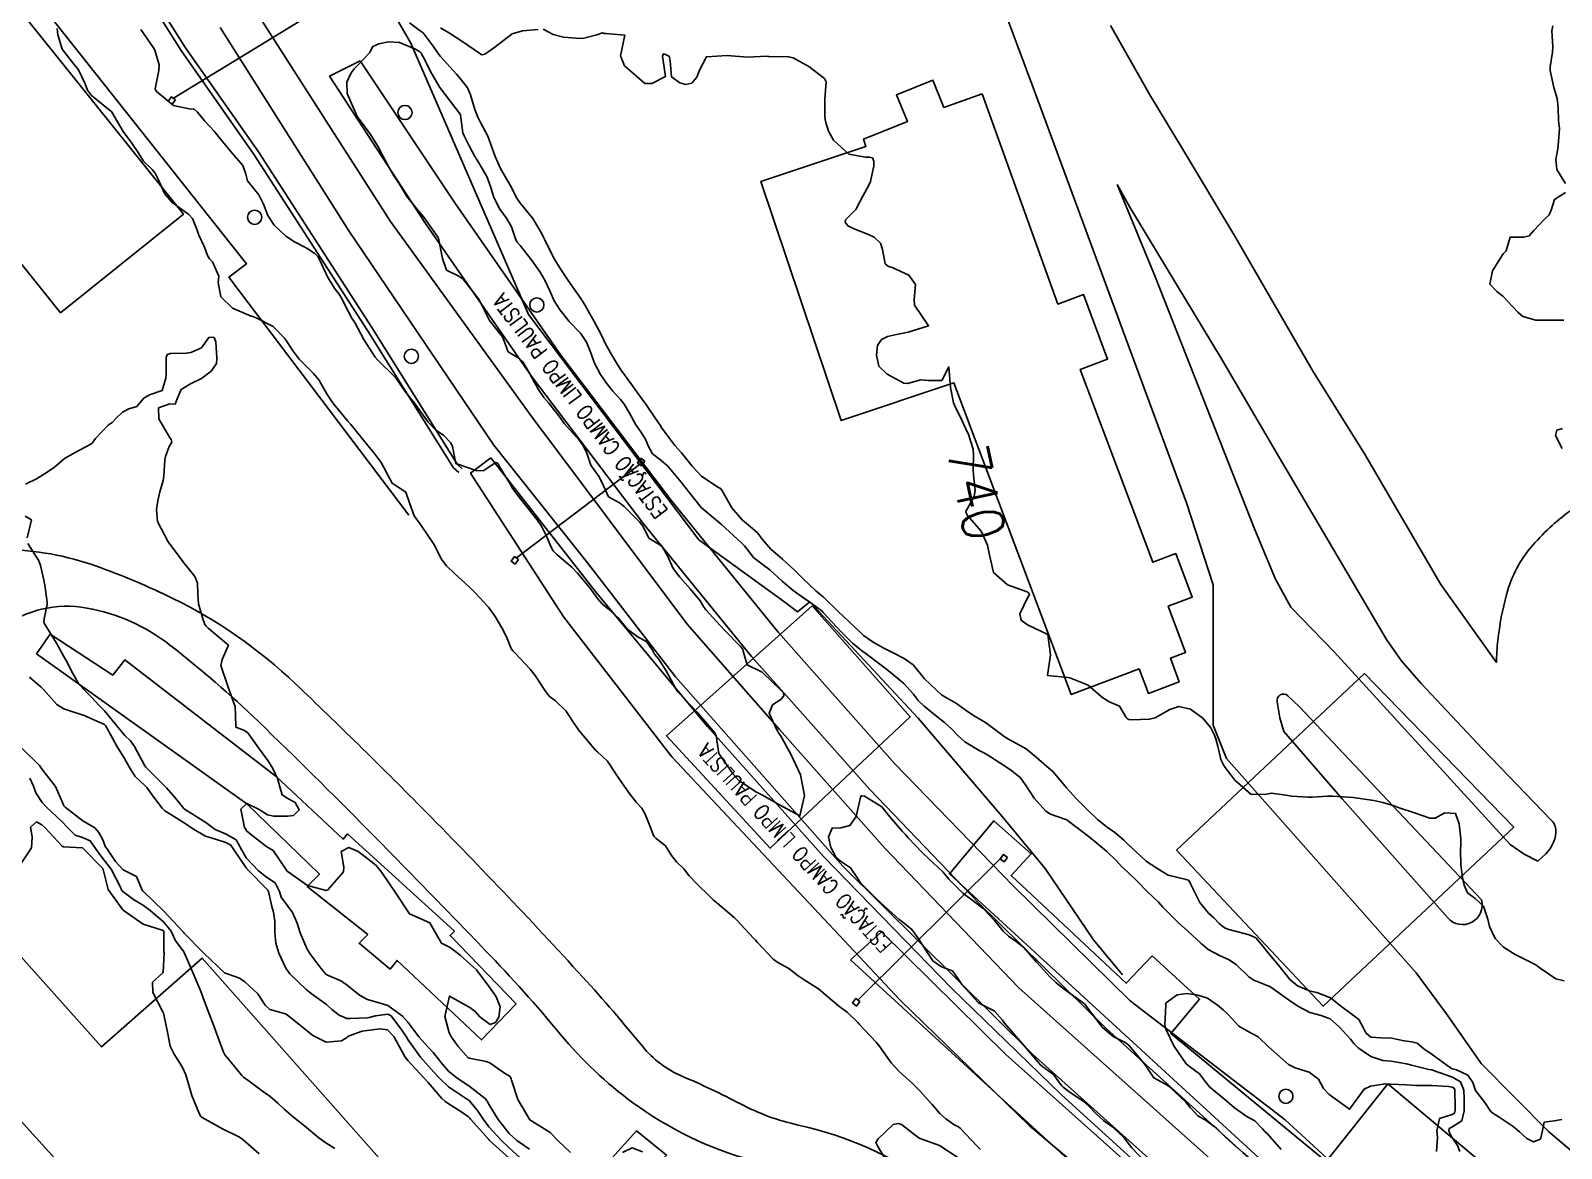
# Model space of a CAD drawing. Header units: metres. Extents: x 307586 to 320046, y 7427249 to 7434250.
# Drawn here: x 317045 to 317194.5, y 7432292.5 to 7432401.6 of the extents above; entities that cross this region are included whole.
import ezdxf
from ezdxf.enums import TextEntityAlignment as Align

# ---------------------------------------------------------------- set-up
doc = ezdxf.new("R2010")
doc.units = ezdxf.units.M
doc.header["$MEASUREMENT"] = 0
doc.linetypes.add('CONTINUO', pattern=[0])
for name, color, linetype in [('Canaleta de Drenagem', 151, 'Continuous'), ('Cotas', 45, 'Continuous'), ('Curvas de Nivel 1m', 11, 'Continuous'), ('Curvas de Nivel 5m', 15, 'Continuous'), ('Divisa', 42, 'FENCELINE2'), ('Edificações', 30, 'Continuous'), ('Estações', 252, 'Continuous'), ('Linha Férrea', 20, 'Continuous'), ('PLATAFORMA', 45, 'Continuous'), ('Portico', 45, 'Continuous'), ('Postes', 20, 'Continuous'), ('TEXTO', 45, 'Continuous'), ('Vias Primárias', 230, 'Continuous'), ('Vias Secundárias', 230, 'Continuous')]:
    doc.layers.add(name, color=color, linetype=linetype)
doc.styles.add('ROMANS', font='romans', dxfattribs={"height": 0.2})
doc.styles.add('Style-STANDARD', font='STANDARD.shx')
doc.linetypes.add('FENCELINE2', pattern='A,0.25,-0.1,[132,ltypeshp.shx,S=0.1,R=0,X=-0.1,Y=0],-0.1,1', length=1.45)

msp = doc.modelspace()

# ---------------------------------------------------------------- linework, layer by layer
at = {"layer": 'Canaleta de Drenagem'}
for points in [[(316888.11, 7432686.93), (316911.18, 7432648.38), (316924.7, 7432626.61), (316941.11, 7432598.73), (316951.95, 7432581.45), (316975.28, 7432542.12), (317002.13, 7432496.76), (317008.12, 7432486.98), (317023.44, 7432461.34), (317035.23, 7432441.42), (317043.02, 7432427.47), (317052.83, 7432410.56), (317059.69, 7432399.68), (317066.81, 7432389.52), (317077.88, 7432372.37), (317086.26, 7432358.96), (317086.78, 7432358.49)], [(316888.54, 7432687.19), (316911.6, 7432648.64), (316925.13, 7432626.87), (316941.54, 7432598.99), (316952.38, 7432581.71), (316975.71, 7432542.37), (317002.55, 7432497.01), (317008.54, 7432487.24), (317023.87, 7432461.59), (317035.66, 7432441.66), (317043.45, 7432427.72), (317053.25, 7432410.81), (317060.11, 7432399.96), (317067.23, 7432389.8), (317078.3, 7432372.64), (317086.65, 7432359.28), (317087.12, 7432358.86)]]:
    msp.add_lwpolyline(points, dxfattribs=at)
at = {"layer": 'Curvas de Nivel 1m', "flags": 128}
for points, elevation in [([(317081.99, 7432402.4), (317083.02, 7432401.63), (317083.3, 7432401.42), (317084.29, 7432400.11), (317084.78, 7432399.4), (317084.98, 7432399.14), (317086.56, 7432397.38), (317086.96, 7432396.94), (317087.63, 7432396.05), (317087.92, 7432395.37), (317088.35, 7432393.92), (317088.58, 7432393.36), (317088.67, 7432393.11), (317088.91, 7432392.66), (317089.62, 7432391.34), (317090.05, 7432390.17), (317090.34, 7432389.34), (317090.86, 7432388.18), (317091.35, 7432387.32), (317091.89, 7432386.37), (317092.43, 7432385.31), (317092.81, 7432384.77), (317094.02, 7432383.29), (317094.78, 7432382.03), (317095.03, 7432381.53), (317095.15, 7432381.27), (317095.69, 7432380.19), (317096.16, 7432379.26), (317096.74, 7432378.3), (317097.48, 7432377.24), (317098.71, 7432375.48), (317098.87, 7432375.23), (317099.12, 7432374.8), (317100.02, 7432373.22), (317100.66, 7432372.02), (317100.92, 7432371.47), (317101.05, 7432371.2), (317101.62, 7432370.17), (317102.19, 7432369.19), (317102.62, 7432368.53), (317103.6, 7432367.17), (317104.59, 7432365.77), (317104.85, 7432365.42), (317105.04, 7432365.15), (317106.14, 7432363.56), (317106.46, 7432363.13), (317106.49, 7432363.07), (317106.55, 7432362.91), (317107.9, 7432361.12), (317108.53, 7432360.4), (317109.59, 7432359.1), (317110.5, 7432358.14), (317112.1, 7432357.07), (317112.34, 7432356.92), (317112.48, 7432356.77), (317113.46, 7432355.05), (317114.45, 7432353.86), (317115.48, 7432353.02), (317115.99, 7432352.58), (317116.42, 7432351.99), (317117.27, 7432351), (317118.4, 7432350.03), (317119.55, 7432348.98), (317120.38, 7432348.15), (317121.64, 7432346.95), (317122.04, 7432346.63), (317122.36, 7432346.37), (317123.85, 7432344.92), (317124.34, 7432344.45), (317125.97, 7432342.9), (317126.15, 7432342.73), (317126.31, 7432342.59), (317127.25, 7432341.94), (317128.3, 7432341.35), (317129.27, 7432340.86), (317130.29, 7432340.35), (317131.17, 7432339.72), (317131.86, 7432338.83), (317132.27, 7432338.34), (317133.92, 7432336.8), (317134.24, 7432336.59), (317135.39, 7432335.94), (317136.23, 7432335.31), (317137.04, 7432334.76), (317138.22, 7432334.07), (317140.03, 7432332.73), (317140.2, 7432332.61), (317140.47, 7432332.45), (317142.19, 7432331.52), (317143.16, 7432330.69), (317144.16, 7432329.81), (317144.78, 7432329.29), (317145.36, 7432328.66), (317146.14, 7432327.71), (317147.12, 7432326.64), (317148.11, 7432325.62), (317149.16, 7432324.62), (317150.1, 7432323.88), (317150.84, 7432323.34), (317151.72, 7432322.59), (317152.08, 7432322.25), (317153.91, 7432320.56), (317154.05, 7432320.45), (317155.2, 7432319.7), (317156.04, 7432319.18), (317157.8, 7432318.75), (317158.03, 7432318.68), (317158.17, 7432318.51), (317158.26, 7432318.27), (317159.15, 7432316.5), (317159.99, 7432315.48), (317160.5, 7432315), (317161.03, 7432314.47), (317161.56, 7432314.05), (317161.98, 7432313.89), (317162.74, 7432313.69), (317163.97, 7432313.34), (317164.6, 7432313.06), (317165.16, 7432312.42), (317165.95, 7432311.42), (317166.82, 7432310.4), (317167.92, 7432309), (317168.67, 7432308.38), (317169.91, 7432307.87), (317170.56, 7432307.71), (317171.9, 7432307.2), (317173.02, 7432306.33), (317173.88, 7432305.66), (317174.66, 7432305.09), (317175.08, 7432304.3), (317175.35, 7432303.79), (317175.85, 7432303.37), (317176.83, 7432303.3), (317177.85, 7432303.28), (317179.11, 7432303), (317179.85, 7432302.9), (317180.38, 7432302.77), (317181.02, 7432302.23), (317181.83, 7432301.66), (317183.63, 7432300.38), (317183.81, 7432300.26), (317184.2, 7432300.19), (317185.3, 7432299.67), (317185.8, 7432298.95), (317186.05, 7432298.17), (317186.96, 7432296.98), (317187.53, 7432296.15), (317187.77, 7432295.94), (317188.28, 7432295.63), (317189.75, 7432294.64), (317190.36, 7432294.12), (317191.09, 7432293.46), (317191.73, 7432293.15), (317192.41, 7432293.42), (317192.57, 7432294.09), (317192.77, 7432295.07), (317193.76, 7432295.21), (317194.49, 7432295.34)], 741), ([(317047.58, 7432401.85), (317047.64, 7432401.22), (317048.07, 7432399.84), (317048.97, 7432398.65), (317049.66, 7432397.82), (317050.32, 7432396.45), (317050.55, 7432395.81), (317050.94, 7432395.31), (317052.81, 7432393.78), (317052.87, 7432393.74), (317052.91, 7432393.68), (317054.03, 7432391.77), (317054.88, 7432390.66), (317055.49, 7432389.75), (317056, 7432388.89), (317056.85, 7432388.07), (317057.13, 7432387.73), (317057.43, 7432387.14), (317058.07, 7432385.72), (317058.81, 7432384.86), (317060.43, 7432383.69), (317060.79, 7432383.29), (317061.24, 7432382.14), (317061.42, 7432381.68), (317061.95, 7432380.48), (317062.26, 7432379.67), (317062.44, 7432379.37), (317062.74, 7432379.05), (317063.37, 7432377.65), (317063.31, 7432377.06), (317063.56, 7432375.65), (317064.69, 7432374.54), (317066.53, 7432373.76), (317066.67, 7432373.72), (317067.02, 7432373.61), (317068.66, 7432372.74), (317069.82, 7432371.58), (317070.63, 7432370.34), (317071.22, 7432369.56), (317071.91, 7432368.85), (317072.61, 7432368.16), (317073.14, 7432367.53), (317073.92, 7432366.19), (317074.32, 7432365.52), (317074.58, 7432365.17), (317075.96, 7432363.5), (317076.24, 7432363.18), (317076.55, 7432362.82), (317077.61, 7432361.48), (317078.52, 7432360.37), (317079.21, 7432359.46), (317080.01, 7432357.93), (317080.3, 7432357.45), (317080.48, 7432357.32), (317081.61, 7432356.57), (317082.01, 7432355.43), (317082.45, 7432354.27), (317083.06, 7432353.41), (317084.41, 7432351.4), (317085.08, 7432350.07), (317085.6, 7432349.38), (317086.38, 7432348.62), (317087.76, 7432347.36), (317088.36, 7432346.79), (317089.68, 7432345.34), (317090.33, 7432344.42), (317090.99, 7432343.32), (317091.45, 7432342.46), (317091.91, 7432341.31), (317092.06, 7432341.07), (317092.29, 7432340.85), (317093.77, 7432339.29), (317094.26, 7432338.68), (317095.17, 7432337.27), (317095.63, 7432336.65), (317096.23, 7432336.2), (317097.24, 7432335.24), (317098.2, 7432333.79), (317098.59, 7432333.23), (317100.17, 7432331.36), (317100.25, 7432331.28), (317100.33, 7432331.21), (317101.3, 7432330.32), (317102.06, 7432329.18), (317102.15, 7432329.02), (317103.42, 7432327.17), (317104.11, 7432326.32), (317104.67, 7432325.71), (317105, 7432325.15), (317105.56, 7432323.66), (317105.76, 7432323.13), (317105.88, 7432322.94), (317106.07, 7432322.77), (317106.97, 7432322.03), (317107.57, 7432321.11), (317108.05, 7432320.49), (317108.75, 7432319.81), (317109.3, 7432319.1), (317110.02, 7432318.33), (317111.32, 7432317.07), (317111.67, 7432316.73), (317112, 7432316.47), (317113.67, 7432315.04), (317113.98, 7432314.74), (317115.57, 7432313.02), (317115.75, 7432312.82), (317115.95, 7432312.61), (317117.49, 7432310.99), (317117.93, 7432310.66), (317119.01, 7432310.06), (317119.92, 7432309.36), (317120.5, 7432308.95), (317121.9, 7432308.08), (317123.26, 7432306.93), (317123.88, 7432306.43), (317124.75, 7432305.78), (317125.66, 7432304.89), (317125.75, 7432304.78), (317125.86, 7432304.67), (317127.56, 7432302.87), (317127.84, 7432302.52), (317129.02, 7432300.85), (317129.39, 7432300.43), (317129.8, 7432300.02), (317131.1, 7432298.83), (317131.78, 7432298.17), (317132.97, 7432296.81), (317133.75, 7432295.9), (317134.34, 7432295.38), (317135.22, 7432294.78), (317135.57, 7432294.6), (317135.74, 7432294.48), (317137.38, 7432292.75), (317137.72, 7432292.41)], 743), ([(317055.73, 7432401.75), (317056.99, 7432399.95), (317057.1, 7432399.74), (317057.52, 7432398.28), (317057.49, 7432397.73), (317057.15, 7432395.94), (317057.24, 7432395.73), (317058.92, 7432394.32), (317060.63, 7432393.98), (317060.92, 7432394.01), (317061.28, 7432393.68), (317062.01, 7432392.78), (317062.89, 7432391.81), (317063.02, 7432391.66), (317063.68, 7432390.85), (317064.68, 7432389.64), (317064.86, 7432389.45), (317065.71, 7432388.48), (317065.99, 7432387.62), (317066.17, 7432386.96), (317066.83, 7432386.12), (317067.26, 7432385.61), (317067.72, 7432384.69), (317068.16, 7432383.6), (317068.78, 7432382.63), (317069.9, 7432381.58), (317070.76, 7432381.03), (317071.89, 7432380.42), (317072.75, 7432379.87), (317073.06, 7432379.54), (317073.39, 7432378.88), (317074.02, 7432377.53), (317074.71, 7432376.39), (317075.11, 7432375.92), (317075.35, 7432375.51), (317076.02, 7432374.17), (317076.38, 7432373.49), (317076.51, 7432373.33), (317076.67, 7432373.08), (317077.51, 7432371.48), (317078.63, 7432369.77), (317078.88, 7432369.47), (317080.61, 7432367.76), (317080.75, 7432367.59), (317080.84, 7432367.45), (317081.55, 7432366.4), (317082.34, 7432365.42), (317082.58, 7432365.12), (317083.79, 7432363.41), (317084.55, 7432362.62), (317085.3, 7432362.15), (317086.03, 7432361.38), (317086.17, 7432361.02), (317086.51, 7432359.37), (317088.5, 7432358.68), (317089.18, 7432358.67), (317090.22, 7432359.33), (317090.38, 7432359.47), (317090.51, 7432359.44), (317090.58, 7432359.39), (317090.62, 7432359.33), (317090.8, 7432359.03), (317091.84, 7432357.31), (317092.08, 7432356.91), (317092.47, 7432356.38), (317093.3, 7432355.29), (317094.44, 7432353.88), (317094.88, 7432353.27), (317095.38, 7432352.22), (317095.79, 7432351.26), (317096.01, 7432350.86), (317096.41, 7432350.46), (317097.82, 7432349.24), (317098.38, 7432348.68), (317099.6, 7432347.22), (317100.35, 7432346.18), (317100.8, 7432345.66), (317101.39, 7432345.19), (317102.33, 7432344.33), (317103.29, 7432343.17), (317104.31, 7432342.42), (317105.13, 7432341.98), (317105.72, 7432341.14), (317105.91, 7432340.76), (317106.28, 7432340.29), (317107.05, 7432339.12), (317107.98, 7432337.38), (317108.15, 7432337.11), (317108.24, 7432337), (317110.06, 7432335.09), (317110.22, 7432334.91), (317111.78, 7432333.07), (317111.92, 7432332.79), (317112.17, 7432331.06), (317113.57, 7432329.05), (317114.14, 7432328.42), (317115.85, 7432327.3), (317116.12, 7432327.14), (317116.37, 7432327.01), (317118.11, 7432326.06), (317120.1, 7432324.97), (317120.54, 7432326.96), (317120.15, 7432328.97), (317119.21, 7432330.98), (317118.19, 7432332.81), (317118.08, 7432332.99), (317117.83, 7432333.36), (317117.1, 7432335), (317117.42, 7432335.81), (317118.24, 7432336.33), (317118.53, 7432336.69), (317118.49, 7432336.99), (317118.25, 7432337.24), (317116.4, 7432339.01), (317116.27, 7432339.08), (317114.96, 7432339.71), (317114.57, 7432341.04), (317114.52, 7432341.26), (317114.3, 7432341.5), (317112.77, 7432343.06), (317112.32, 7432343.54), (317110.9, 7432345.08), (317110.68, 7432345.42), (317110.35, 7432345.97), (317109.43, 7432347.1), (317108.38, 7432348.26), (317107.73, 7432349.12), (317107.16, 7432350.37), (317106.72, 7432351.13), (317106.42, 7432351.42), (317105.35, 7432352.07), (317104.84, 7432353.15), (317104.44, 7432353.67), (317102.93, 7432355.18), (317102.47, 7432355.53), (317101.41, 7432356.13), (317100.93, 7432357.2), (317100.5, 7432358.08), (317099.68, 7432359.22), (317099.26, 7432360.49), (317098.88, 7432361.23), (317098.54, 7432361.64), (317097.12, 7432363.24), (317096.56, 7432364.04), (317095.59, 7432365.26), (317095.11, 7432365.8), (317094.6, 7432366.53), (317094.17, 7432367.28), (317093.71, 7432368.2), (317093.03, 7432369.3), (317092.64, 7432369.64), (317091.6, 7432370.27), (317091.21, 7432371.32), (317091.06, 7432371.73), (317090.66, 7432372.22), (317089.78, 7432373.34), (317088.89, 7432375.16), (317088.79, 7432375.35), (317088.7, 7432375.46), (317087.21, 7432377.37), (317086.73, 7432377.7), (317085.6, 7432378.25), (317085.19, 7432379.39), (317084.8, 7432381.37), (317084.79, 7432381.4), (317084.77, 7432381.44), (317083.37, 7432383.41), (317082.8, 7432384.1), (317081.71, 7432385.44), (317081.38, 7432386), (317080.84, 7432386.9), (317080.45, 7432387.45), (317079.94, 7432388.37), (317079.35, 7432389.47), (317078.88, 7432390.36), (317078.18, 7432391.48), (317077.64, 7432392.22), (317076.91, 7432393.23), (317076.79, 7432393.38), (317076.76, 7432393.5), (317076.65, 7432393.77), (317075.88, 7432395.51), (317075.87, 7432396.6), (317076.27, 7432397.51), (317076.57, 7432397.9), (317076.97, 7432398.28), (317078.06, 7432399.48), (317078.39, 7432400.09), (317079, 7432400.36), (317079.92, 7432400.54), (317081, 7432400.48), (317082.58, 7432399.83), (317082.99, 7432399.58), (317083.12, 7432399.42), (317083.3, 7432399.09), (317084.15, 7432397.41), (317084.95, 7432396.09), (317085.45, 7432395.39), (317086.91, 7432393.48), (317086.95, 7432393.38), (317087.19, 7432391.67), (317087.3, 7432391.37), (317087.84, 7432390.33), (317088.36, 7432389.36), (317088.86, 7432388.58), (317089.56, 7432387.34), (317089.94, 7432386.23), (317090.21, 7432385.34), (317090.81, 7432384.21), (317091.45, 7432383.32), (317091.95, 7432382.48), (317092.34, 7432381.31), (317092.47, 7432381.01), (317092.77, 7432380.66), (317093.86, 7432379.29), (317094.73, 7432378.05), (317095.2, 7432377.27), (317095.67, 7432376.22), (317096.11, 7432375.26), (317096.69, 7432374.33), (317097.58, 7432373.24), (317098.66, 7432372.09), (317099.27, 7432371.22), (317099.68, 7432370.18), (317100, 7432369.22), (317100.62, 7432368.05), (317101.2, 7432367.2), (317101.84, 7432366.44), (317102.59, 7432365.63), (317102.93, 7432365.18), (317103.45, 7432364.29), (317104.09, 7432363.16), (317104.55, 7432362.46), (317105.06, 7432361.67), (317105.26, 7432361.15), (317105.71, 7432360.32), (317106.52, 7432359.69), (317107.19, 7432359.12), (317108.49, 7432357.56), (317108.86, 7432357.11), (317110.46, 7432355.09), (317112.44, 7432353.41), (317112.82, 7432353.06), (317114.42, 7432351.58), (317114.7, 7432351.32), (317114.9, 7432351.03), (317115.57, 7432350.19), (317116.4, 7432349.55), (317117.15, 7432349), (317118.38, 7432347.9), (317119.44, 7432346.98), (317120.36, 7432346.32), (317121.16, 7432345.76), (317122.26, 7432344.94), (317122.34, 7432344.87), (317124.15, 7432342.92), (317124.31, 7432342.74), (317125.22, 7432341.83), (317126.29, 7432341), (317126.44, 7432340.89), (317128.28, 7432339.48), (317129.09, 7432338.86), (317130.26, 7432337.89), (317131.2, 7432336.84), (317131.64, 7432336.23), (317132.23, 7432335.67), (317133.32, 7432334.81), (317134.22, 7432334.07), (317134.89, 7432333.47), (317135.54, 7432332.78), (317136.19, 7432332.19), (317137.59, 7432331.35), (317138.18, 7432331.05), (317138.72, 7432330.74), (317140.16, 7432329.79), (317140.79, 7432329.36), (317141.6, 7432328.71), (317142.14, 7432328), (317142.97, 7432326.69), (317144.11, 7432325.44), (317144.58, 7432325.14), (317145.98, 7432324.65), (317146.07, 7432324.62), (317146.1, 7432324.61), (317146.21, 7432324.54), (317148.09, 7432323.11), (317148.71, 7432322.62), (317150.07, 7432321.5), (317150.98, 7432320.6), (317151.5, 7432320.04), (317152.04, 7432319.53), (317153.05, 7432318.57), (317154.02, 7432317.6), (317155.1, 7432316.54), (317155.53, 7432316.07), (317155.99, 7432315.59), (317157.08, 7432314.52), (317157.97, 7432313.7), (317159.28, 7432312.5), (317159.95, 7432311.92), (317161.13, 7432311.29), (317161.94, 7432310.95), (317162.68, 7432310.45), (317163.92, 7432309.27), (317164.41, 7432308.93), (317165.72, 7432308.41), (317165.91, 7432308.34), (317166.09, 7432308.23), (317167.89, 7432306.94), (317168.71, 7432306.38), (317169.88, 7432305.77), (317171, 7432305.48), (317171.87, 7432305.14), (317172.8, 7432304.33), (317173.85, 7432303.17), (317174.23, 7432302.7), (317174.61, 7432302.31), (317175.83, 7432301.48), (317177.01, 7432301.1), (317177.82, 7432301.02), (317179.33, 7432300.75), (317179.82, 7432300.62), (317181.51, 7432300.22), (317181.77, 7432300.18), (317181.81, 7432300.17), (317181.88, 7432300.15), (317183.81, 7432299.45), (317184.61, 7432299), (317184.92, 7432298.18), (317184.95, 7432297.35), (317184.97, 7432296.18), (317184.73, 7432295.21), (317183.75, 7432294.57), (317183.5, 7432294.45), (317183.47, 7432294.2), (317183.74, 7432293.61), (317184.32, 7432292.78), (317184.53, 7432292.19)], 742), ([(317193.62, 7432402.09), (317193.52, 7432401.61), (317193.61, 7432400.09), (317193.57, 7432399.53), (317193.35, 7432398.1), (317193.34, 7432397.74), (317193.71, 7432396.09), (317194.04, 7432395.01), (317194.13, 7432394.09), (317194.17, 7432392.85), (317194.25, 7432392.09), (317194.18, 7432390.81), (317194.09, 7432390.09), (317193.91, 7432389.06), (317194, 7432388.09), (317194.86, 7432386.72)], 739), ([(317194.85, 7432385.83), (317193.77, 7432385.16), (317193.44, 7432384.09), (317193.25, 7432383.66), (317192.81, 7432383.22), (317191.77, 7432382.12), (317191.31, 7432381.61), (317190.79, 7432381.47), (317189.46, 7432381.48), (317189.06, 7432380.15), (317188.92, 7432380), (317188.77, 7432379.85), (317187.71, 7432378.17), (317187.46, 7432376.89), (317188.14, 7432376.16), (317188.73, 7432375.72), (317190.2, 7432374.14), (317190.7, 7432373.72), (317191.97, 7432373.38), (317192.7, 7432373.37), (317193.42, 7432373.37), (317194.7, 7432373.38)], 739), ([(317044.48, 7432357.34), (317045.55, 7432357.86), (317046.49, 7432358.45), (317047.33, 7432359), (317048.27, 7432359.83), (317048.39, 7432359.94), (317048.51, 7432360), (317049.69, 7432360.64), (317050.52, 7432361.08), (317050.98, 7432361.35), (317051.33, 7432361.8), (317052.55, 7432363.1), (317052.94, 7432363.38), (317053.31, 7432363.77), (317053.94, 7432364.39), (317054.57, 7432364.7), (317055.37, 7432364.95), (317056.04, 7432365.74), (317056.59, 7432366.08), (317057.82, 7432366.49), (317058.2, 7432367.71), (317058.21, 7432368.11), (317058.23, 7432369.71), (317058.33, 7432370.01), (317058.63, 7432370.11), (317060.18, 7432370.14), (317060.63, 7432370.22), (317061.66, 7432370.65), (317062.37, 7432371.66), (317062.65, 7432371.7), (317062.9, 7432371.66), (317063.06, 7432371.24), (317063.16, 7432369.65), (317063.12, 7432369.15), (317062.61, 7432368.39), (317061.67, 7432367.67), (317060.6, 7432367.15), (317059.68, 7432366.61), (317059.28, 7432365.7), (317059.1, 7432365.18), (317058.58, 7432365.21), (317057.48, 7432364.81), (317057.5, 7432363.72), (317058.54, 7432361.93), (317058.7, 7432361.71), (317058.76, 7432361.47), (317058.52, 7432361.03), (317058.16, 7432360.06), (317058.1, 7432359.71), (317057.99, 7432358.21), (317057.91, 7432357.72), (317057.6, 7432356.59), (317057.42, 7432355.72), (317057.28, 7432354.89), (317057.38, 7432353.72), (317058.41, 7432351.71), (317059.95, 7432349.69), (317060.38, 7432349.14), (317061.02, 7432348.33), (317061.28, 7432347.68), (317061.3, 7432346.62), (317061.36, 7432345.67), (317061.79, 7432344.2), (317062.01, 7432343.66), (317062.13, 7432343.48), (317062.31, 7432343.28), (317064.29, 7432341.64), (317063.69, 7432340.23), (317063.57, 7432339.65), (317064.24, 7432337.64), (317064.76, 7432336.17), (317064.96, 7432335.63), (317065, 7432334.84), (317065.03, 7432333.63), (317065.87, 7432333.29), (317066.19, 7432333.07), (317067.23, 7432331.6), (317068.15, 7432330.38), (317068.65, 7432329.58), (317069.09, 7432328.62), (317069.37, 7432327.58), (317069.55, 7432327.01), (317070.11, 7432326.68), (317070.83, 7432326.27), (317071.22, 7432325.55), (317070.64, 7432325.01), (317070.09, 7432324.94), (317068.72, 7432324.95), (317068.1, 7432325.06), (317067.29, 7432325.6), (317066.11, 7432326.18), (317065.52, 7432325.62), (317065.87, 7432323.82), (317066.02, 7432323.61), (317066.04, 7432323.58), (317066.07, 7432323.52), (317066.73, 7432322.94), (317068.06, 7432321.94), (317068.28, 7432321.82), (317068.66, 7432321.58), (317070.02, 7432319.56), (317072.01, 7432318.18), (317073.83, 7432317.69), (317074.01, 7432317.74), (317075.55, 7432319.5), (317075.56, 7432319.97), (317075.32, 7432321.5), (317076.06, 7432321.89), (317076.98, 7432321.48), (317078.04, 7432320.67), (317078.72, 7432320.14), (317079.28, 7432319.45), (317080.02, 7432318.34), (317080.64, 7432317.43), (317081.98, 7432315.42), (317083.97, 7432314.53), (317084.62, 7432313.39), (317085.11, 7432312.55), (317085.94, 7432312.11), (317086.91, 7432311.36), (317087.92, 7432310.47), (317088.53, 7432309.95), (317088.98, 7432309.33), (317089.89, 7432308.1), (317090.45, 7432307.31), (317090.84, 7432306.34), (317090.71, 7432305.31), (317090.37, 7432304.8), (317089.85, 7432304.59), (317088.86, 7432305.34), (317088.4, 7432305.87), (317087.87, 7432306.27), (317085.88, 7432307.37), (317085.43, 7432305.38), (317085.84, 7432303.79), (317086.07, 7432303.37), (317086.74, 7432302.45), (317087.71, 7432301.35), (317087.81, 7432301.31), (317089.48, 7432301), (317089.81, 7432300.86), (317091.25, 7432299.85), (317091.8, 7432299.54), (317091.9, 7432299.3), (317091.93, 7432299.16), (317092.57, 7432297.29), (317093.74, 7432295.28), (317095.72, 7432294.05), (317096.5, 7432293.24), (317097.7, 7432292.11)], 744), ([(317194.57, 7432362.8), (317194.02, 7432362.63), (317193.87, 7432362.09), (317194.54, 7432360.84)], 739), ([(317044.88, 7432338.5), (317045.62, 7432337.86), (317045.97, 7432337.58), (317046.24, 7432337.32), (317047.55, 7432335.84), (317048.22, 7432335.42), (317048.81, 7432335.23), (317050.21, 7432334.76), (317051.98, 7432334), (317052.19, 7432333.88), (317052.28, 7432333.78), (317052.41, 7432333.56), (317053.39, 7432331.77), (317054.15, 7432330.56), (317054.62, 7432329.75), (317055.19, 7432328.8), (317056.12, 7432327.92), (317056.32, 7432327.73), (317056.99, 7432326.84), (317057.83, 7432325.71), (317058.1, 7432325.46), (317058.69, 7432325.11), (317060.08, 7432324.24), (317060.9, 7432323.67), (317062.07, 7432322.99), (317063.02, 7432322.69), (317064.06, 7432322.38), (317064.53, 7432322.1), (317064.86, 7432321.63), (317066.03, 7432319.91), (317066.28, 7432319.61), (317068.01, 7432317.86), (317068.15, 7432317.73), (317068.21, 7432317.59), (317068.53, 7432316.12), (317068.7, 7432315.58), (317068.84, 7432314.7), (317068.84, 7432313.58), (317068.92, 7432312.55), (317069.23, 7432311.57), (317069.91, 7432310.11), (317070.28, 7432309.56), (317071.89, 7432308.01), (317072.52, 7432307.53), (317073.87, 7432306.55), (317074.41, 7432306.05), (317075.1, 7432305.5), (317075.86, 7432305.2), (317076.17, 7432305.18), (317077.86, 7432305.25), (317078.05, 7432305.28), (317078.66, 7432305.46), (317079.86, 7432305.61), (317080.19, 7432305.44), (317081.23, 7432304.04), (317081.64, 7432303.42), (317081.83, 7432303.13), (317083.05, 7432301.41), (317083.8, 7432300.56), (317084.37, 7432299.96), (317084.87, 7432299.38), (317085.78, 7432298.52), (317087.55, 7432297.35), (317087.76, 7432297.2), (317088.63, 7432296.22), (317089.2, 7432295.33), (317089.73, 7432294.6), (317090.92, 7432293.31), (317091.71, 7432292.56), (317093.11, 7432291.29)], 746), ([(317044.17, 7432331.56), (317045.87, 7432329.85), (317045.99, 7432329.7), (317046.14, 7432329.48), (317047.41, 7432327.84), (317048.11, 7432326.29), (317048.23, 7432325.95), (317048.35, 7432325.83), (317050.08, 7432324.48), (317051.25, 7432323.79), (317051.65, 7432323.36), (317052.06, 7432322.58), (317052.27, 7432321.99), (317052.41, 7432321.78), (317053.27, 7432320.53), (317053.95, 7432319.76), (317054.02, 7432319.7), (317055.32, 7432319.04), (317055.86, 7432317.73), (317055.92, 7432317.65), (317056, 7432317.59), (317057.95, 7432315.71), (317057.98, 7432315.67), (317059.85, 7432313.68), (317059.9, 7432313.62), (317059.95, 7432313.55), (317061.79, 7432311.66), (317061.93, 7432311.52), (317063.9, 7432309.64), (317065.39, 7432309.11), (317065.89, 7432308.76), (317067.16, 7432307.6), (317067.87, 7432306.49), (317068.34, 7432306.05), (317069.86, 7432305.64), (317070.04, 7432305.56), (317071.84, 7432304.08), (317072.55, 7432303.53), (317073.83, 7432302.86), (317075.35, 7432303.02), (317075.83, 7432303.29), (317075.94, 7432303.39), (317076.09, 7432303.49), (317077.36, 7432303.95), (317077.84, 7432304.03), (317079.12, 7432304.18), (317079.84, 7432304.08), (317080.46, 7432303.43), (317081.2, 7432302.05), (317081.54, 7432301.42), (317081.81, 7432301.1), (317083.38, 7432299.4), (317083.79, 7432298.93), (317085.13, 7432297.38), (317085.46, 7432297.08), (317085.76, 7432296.89), (317087, 7432296.11), (317087.75, 7432295.58), (317087.86, 7432295.46), (317087.95, 7432295.35), (317089.71, 7432293.37), (317089.76, 7432293.32), (317091.7, 7432291.55)], 747), ([(317044.91, 7432328.64), (317045.26, 7432327.86), (317045.48, 7432327.23), (317046.11, 7432326.26), (317046.49, 7432325.85), (317048.08, 7432324.39), (317048.6, 7432323.82), (317049.34, 7432323.09), (317050.06, 7432322.86), (317050.8, 7432322.53), (317051.31, 7432321.79), (317052.04, 7432320.81), (317052.85, 7432319.77), (317053.75, 7432318.02), (317053.86, 7432317.76), (317054, 7432317.58), (317055.04, 7432316.79), (317055.99, 7432316.21), (317056.67, 7432315.72), (317057.97, 7432314.63), (317058.7, 7432313.7), (317059.1, 7432312.85), (317059.93, 7432311.7), (317059.95, 7432311.68), (317059.98, 7432311.64), (317060.82, 7432309.67), (317061.55, 7432308), (317061.68, 7432307.66), (317061.88, 7432307.11), (317062.43, 7432305.65), (317062.78, 7432304.72), (317063.17, 7432303.65), (317063.82, 7432301.9), (317063.9, 7432301.72), (317063.96, 7432301.64), (317064.75, 7432300.67), (317065.62, 7432299.61), (317065.7, 7432299.52), (317065.78, 7432299.45), (317066.33, 7432299.06), (317067.77, 7432298), (317068.01, 7432297.83), (317068.36, 7432297.58), (317069.12, 7432296.93), (317069.75, 7432296.32), (317070.64, 7432295.55), (317071.73, 7432294.7), (317073.11, 7432293.53), (317073.71, 7432293.1), (317074.69, 7432292.49)], 748), ([(317162.92, 7432292.45), (317161.73, 7432293.54), (317160.79, 7432294.47), (317159.75, 7432295.22), (317158.95, 7432295.69), (317158.22, 7432296.5), (317157.77, 7432297.01), (317156.19, 7432298.53), (317155.8, 7432298.78), (317154.64, 7432299.39), (317153.87, 7432300.56), (317153.81, 7432300.67), (317152.23, 7432302.58), (317151.85, 7432302.84), (317150.7, 7432303.44), (317149.86, 7432304.11), (317149.6, 7432304.35), (317149.42, 7432304.61), (317147.88, 7432306.63), (317145.9, 7432308.04), (317145.13, 7432308.66), (317144.51, 7432309.26), (317143.93, 7432309.89), (317143.21, 7432310.69), (317141.95, 7432312.12), (317141.23, 7432312.71), (317140.46, 7432313.22), (317139.97, 7432313.69), (317139.11, 7432314.74), (317137.99, 7432315.91), (317136.9, 7432316.76), (317136.01, 7432317.43), (317134.65, 7432318.79), (317134.38, 7432319.13), (317134.04, 7432319.51), (317132.66, 7432320.81), (317132.06, 7432321.37), (317130.66, 7432322.84), (317130.4, 7432323.16), (317130.09, 7432323.48), (317128.88, 7432324.86), (317128.11, 7432325.85), (317126.39, 7432326.89), (317126.12, 7432326.94), (317126.08, 7432326.93), (317126.06, 7432326.89), (317126.03, 7432326.8), (317125.6, 7432324.9), (317124.98, 7432324.02), (317124.09, 7432323.79), (317123.24, 7432323.77), (317122.9, 7432322.93), (317123.12, 7432321.88), (317123.63, 7432320.92), (317124.05, 7432320.55), (317125.05, 7432319.91), (317125.72, 7432318.89), (317126.03, 7432318.42), (317127.57, 7432316.87), (317128, 7432316.47), (317129.8, 7432314.85), (317129.98, 7432314.71), (317131.03, 7432313.89), (317131.78, 7432312.82), (317131.96, 7432312.51), (317133.08, 7432310.81), (317133.93, 7432310.22), (317134.99, 7432309.85), (317135.76, 7432308.77), (317135.91, 7432308.52), (317137.51, 7432306.75), (317137.88, 7432306.51), (317139.08, 7432305.94), (317139.87, 7432305.03), (317140.07, 7432304.72), (317141.84, 7432302.7), (317143.55, 7432300.68), (317143.81, 7432300.46), (317144.86, 7432299.72), (317145.65, 7432298.65), (317145.79, 7432298.49), (317146.37, 7432298.06), (317147.77, 7432297.11), (317148.3, 7432296.62), (317149.02, 7432295.87), (317149.75, 7432295.24), (317150.65, 7432294.59), (317151.73, 7432293.57), (317152.52, 7432292.57), (317153.7, 7432291.3)], 742), ([(317044.03, 7432320.3), (317045.07, 7432321.86), (317045.12, 7432322.93), (317044.98, 7432323.87), (317045.56, 7432324.38), (317046.08, 7432324.09), (317046.36, 7432323.85), (317048.05, 7432322.01), (317048.19, 7432321.96), (317050.05, 7432321.85), (317050.09, 7432321.83), (317050.12, 7432321.8), (317052.02, 7432319.82), (317052.05, 7432319.78), (317052.08, 7432319.72), (317052.54, 7432317.77), (317053.98, 7432315.78), (317054.01, 7432315.76), (317055.96, 7432314.4), (317057.84, 7432313.82), (317057.95, 7432313.75), (317057.98, 7432313.71), (317057.99, 7432311.77), (317058, 7432311.71), (317058.03, 7432311.61), (317057.92, 7432309.71), (317057.9, 7432309.64), (317056.88, 7432308.73), (317056.93, 7432307.72), (317057.86, 7432305.91), (317057.93, 7432305.77), (317057.95, 7432305.71), (317058, 7432305.57), (317058.39, 7432303.7), (317058.62, 7432302.5), (317058.99, 7432301.69), (317059.79, 7432300.46), (317060.15, 7432299.68), (317060.31, 7432299.14), (317060.74, 7432297.67), (317061.4, 7432296.01), (317061.57, 7432295.66), (317061.74, 7432295.52), (317062.04, 7432295.35), (317063.72, 7432294.42), (317065.3, 7432293.62), (317065.57, 7432293.47), (317065.71, 7432293.36), (317067.31, 7432291.98)], 749), ([(317167.09, 7432292.4), (317165.74, 7432293.91), (317165.5, 7432294.17), (317165.27, 7432294.42), (317164.52, 7432295.19), (317163.75, 7432295.62), (317162.54, 7432296.45), (317161.77, 7432297.13), (317160.12, 7432298.48), (317159.8, 7432298.88), (317159.11, 7432299.8), (317158.14, 7432300.51), (317157.82, 7432300.76), (317156.6, 7432302.52), (317155.86, 7432304.08), (317155.75, 7432304.42), (317155.74, 7432304.53), (317155.83, 7432306.48), (317155.82, 7432306.53), (317155.8, 7432306.61), (317155.89, 7432306.75), (317156.93, 7432307.49), (317157.9, 7432307.64), (317158.95, 7432307.45), (317159.89, 7432307.17), (317160.87, 7432306.48), (317161.44, 7432306.03), (317161.87, 7432305.6), (317162.95, 7432304.45), (317163.86, 7432303.92), (317164.84, 7432303.41), (317165.84, 7432302.41), (317167.82, 7432300.7), (317168.47, 7432300.38), (317169.5, 7432300.06), (317169.81, 7432299.94), (317170.73, 7432299.27), (317171.23, 7432298.35), (317171.78, 7432297.78), (317173.77, 7432296.32), (317175.18, 7432298.3), (317175.8, 7432298.58), (317177.26, 7432298.81), (317177.8, 7432298.78), (317179.34, 7432298.72), (317179.8, 7432298.67), (317180.19, 7432298.63), (317181.8, 7432298.65), (317183.44, 7432298.56), (317183.8, 7432298.48), (317183.98, 7432298.38), (317184.04, 7432298.2), (317184.09, 7432296.51), (317184.09, 7432296.2), (317184.03, 7432295.93), (317183.77, 7432295.8), (317182.56, 7432295.42), (317182.28, 7432294.21), (317182.36, 7432293.59), (317182.27, 7432292.21)], 743), ([(317128.82, 7432290.85), (317127.72, 7432292.68), (317127.6, 7432292.87), (317127.51, 7432293.09), (317127.73, 7432293.43), (317129.21, 7432294.85), (317129.74, 7432294.94), (317130.03, 7432294.84), (317131.73, 7432293.51), (317133.72, 7432292.8), (317135.7, 7432291.49)], 744), ([(317102.77, 7432292.1), (317103.71, 7432292.57), (317104.74, 7432292.18)], 744)]:
    msp.add_lwpolyline(points, dxfattribs=dict(at, elevation=elevation))
at = {"layer": 'Curvas de Nivel 5m', "flags": 128}
for points, elevation in [([(317085.02, 7432401.9), (317085.87, 7432401.39), (317087, 7432400.66), (317088.94, 7432399.35), (317088.96, 7432399.33), (317088.98, 7432399.31), (317089.06, 7432399.27), (317089.32, 7432399.35), (317090.3, 7432400.03), (317091.01, 7432400.58), (317092.01, 7432401.32), (317093.02, 7432401.62), (317094.54, 7432401.76)], 740), ([(317095.02, 7432401.77), (317095.99, 7432401.27), (317097.01, 7432400.98), (317098.65, 7432400.87), (317099.01, 7432400.91), (317099.27, 7432400.97), (317100.27, 7432401.22), (317100.81, 7432401.41), (317101.01, 7432401.37), (317101.15, 7432401.34), (317103.01, 7432401.18), (317102.58, 7432399.19), (317102.98, 7432398.21), (317104.16, 7432397.17), (317104.96, 7432396.46), (317105.65, 7432396.46), (317106.96, 7432397.14), (317106.68, 7432399.14), (317106.77, 7432399.37), (317106.99, 7432399.3), (317107.11, 7432399.25), (317107.32, 7432399.14), (317107.44, 7432398.68), (317107.56, 7432397.13), (317108.38, 7432396.55), (317108.96, 7432396.38), (317109.54, 7432396.52), (317110.02, 7432397.1), (317110.29, 7432397.78), (317110.99, 7432399.09), (317112.99, 7432399.2), (317114.99, 7432399.04), (317116.87, 7432399.14), (317116.99, 7432399.12), (317117.09, 7432399.12), (317118.99, 7432399.08), (317119.45, 7432398.99), (317120.98, 7432398.13), (317122.51, 7432396.95), (317122.66, 7432396.64), (317122.54, 7432394.95), (317122.54, 7432393.33), (317122.57, 7432392.95), (317122.62, 7432392.66), (317122.9, 7432391.83), (317123.39, 7432390.94), (317124.88, 7432389.56), (317126.51, 7432389.27), (317126.88, 7432389.29), (317127.18, 7432389.2), (317127.32, 7432388.89), (317127.33, 7432388.43), (317126.98, 7432386.9), (317126.84, 7432386.55), (317126.25, 7432385.48), (317125.96, 7432384.91), (317125.56, 7432384.16), (317124.8, 7432383.41), (317124.56, 7432383.16), (317124.52, 7432382.92), (317124.79, 7432382.59), (317125.45, 7432382.25), (317126.78, 7432381.74), (317127.36, 7432381.47), (317127.98, 7432380.88), (317128.16, 7432380.27), (317128.42, 7432378.87), (317128.75, 7432378.62), (317129.11, 7432378.5), (317130.74, 7432377.77), (317131.4, 7432376.84), (317131.24, 7432375.38), (317131.29, 7432374.84), (317132.67, 7432372.82), (317130.67, 7432372.21), (317129.54, 7432371.98), (317128.66, 7432371.76), (317128.07, 7432371.47), (317127.66, 7432370.88), (317127.58, 7432369.94), (317127.79, 7432368.88), (317128.62, 7432368.1), (317130.26, 7432367.2), (317130.61, 7432367.17), (317131.9, 7432367.54), (317132.61, 7432367.47), (317133.95, 7432367.47), (317134.63, 7432368.8), (317134.79, 7432366.8), (317135.11, 7432365.31), (317135.33, 7432364.79), (317135.76, 7432363.96), (317136.31, 7432362.77), (317136.55, 7432362.2), (317137.01, 7432360.77), (317137.06, 7432360.23), (317137.01, 7432358.77), (317137.05, 7432358.22), (317137.2, 7432356.76), (317137.11, 7432356.14), (317136.47, 7432354.99), (317136.34, 7432354.77), (317136.31, 7432354.62), (317136.46, 7432354.31), (317137.79, 7432352.76), (317138.42, 7432351.4), (317138.55, 7432350.75), (317138.57, 7432350.59), (317138.99, 7432348.74), (317140.37, 7432347.53), (317142.18, 7432346.88), (317142.36, 7432346.8), (317142.46, 7432346.7), (317142.5, 7432346.56), (317142.36, 7432346.33), (317141.58, 7432344.71), (317141.7, 7432344.07), (317142.33, 7432343.61), (317144.32, 7432342.68), (317144.58, 7432340.68), (317144.27, 7432338.68), (317146.27, 7432338.48), (317146.47, 7432338.45), (317148.26, 7432337.72), (317149.52, 7432336.62), (317150.24, 7432336.14), (317151.31, 7432335.67), (317151.97, 7432334.58), (317152.09, 7432334.45), (317152.22, 7432334.37), (317152.47, 7432334.33), (317154.22, 7432334.4), (317154.78, 7432334.55), (317156.23, 7432335.36), (317157.11, 7432335.64), (317158.23, 7432335.4), (317159.45, 7432334.5), (317160.21, 7432333.56), (317160.58, 7432332.86), (317160.71, 7432332.48), (317160.89, 7432331.79), (317161.2, 7432330.47), (317161.51, 7432329.82), (317162.16, 7432328.97), (317162.57, 7432328.46), (317164.13, 7432327.08), (317165.48, 7432327.07), (317166.13, 7432327.2), (317167.55, 7432326.98), (317168.13, 7432326.88), (317169.7, 7432326.8), (317170.13, 7432326.81), (317171.6, 7432326.88), (317172.13, 7432326.88), (317173.64, 7432326.81), (317174.13, 7432326.77), (317175.91, 7432326.51), (317176.13, 7432326.47), (317177, 7432326.28), (317178.12, 7432325.94), (317178.61, 7432325.77), (317180.12, 7432325.25), (317181.61, 7432324.73), (317182.11, 7432324.74), (317183.07, 7432325.26), (317184.12, 7432325.2), (317184.46, 7432324.19), (317184.64, 7432322.74), (317184.62, 7432322.19), (317184.6, 7432321.67), (317184.64, 7432320.19), (317184.8, 7432318.95), (317184.97, 7432318.19), (317185.29, 7432317.45), (317186.02, 7432316.91), (317186.84, 7432316.16), (317187.26, 7432314.89), (317187.43, 7432314.16), (317187.97, 7432313), (317188.8, 7432312.14), (317189.95, 7432311.42), (317191.3, 7432310.75), (317191.94, 7432310.42), (317192.39, 7432310.1), (317193.92, 7432309.05), (317194.72, 7432308.86)], 740), ([(317044.44, 7432354.24), (317045.06, 7432353.87), (317044.64, 7432352.1)], 745), ([(317044.71, 7432351.57), (317045.77, 7432349.86), (317045.95, 7432349.43), (317046.3, 7432347.85), (317046.31, 7432347.8), (317046.36, 7432347.49), (317046.6, 7432345.85), (317046.59, 7432345.6), (317046.32, 7432344.22), (317046.27, 7432343.9), (317046.27, 7432343.85), (317046.28, 7432343.82), (317046.31, 7432343.77), (317047.51, 7432341.84), (317048.27, 7432340.48), (317048.61, 7432339.83), (317048.93, 7432339.15), (317049.7, 7432337.82), (317050.24, 7432337.23), (317050.97, 7432336.54), (317051.66, 7432335.79), (317052.21, 7432335.23), (317053.41, 7432333.77), (317054.18, 7432332.81), (317054.73, 7432332.3), (317055.12, 7432331.75), (317056.14, 7432329.85), (317056.24, 7432329.73), (317058.12, 7432327.84), (317058.19, 7432327.77), (317058.25, 7432327.71), (317059.12, 7432326.7), (317059.95, 7432325.68), (317060.1, 7432325.55), (317060.43, 7432325.35), (317062.08, 7432324.32), (317063.01, 7432323.65), (317064.07, 7432323.17), (317065.06, 7432322.62), (317065.6, 7432321.62), (317066.04, 7432320.86), (317067.22, 7432319.6), (317068.02, 7432318.99), (317068.86, 7432318.43), (317069.28, 7432317.57), (317069.45, 7432317.02), (317069.99, 7432316.27), (317070.56, 7432315.55), (317071.01, 7432314.5), (317071.29, 7432313.55), (317071.94, 7432312.02), (317072.24, 7432311.54), (317073.33, 7432310.11), (317073.81, 7432309.52), (317073.9, 7432309.46), (317075.27, 7432308.87), (317075.9, 7432308.45), (317077.11, 7432307.48), (317077.88, 7432307.03), (317079.11, 7432306.69), (317079.87, 7432306.44), (317081.3, 7432305.43), (317081.85, 7432304.79), (317082.89, 7432303.41), (317083.82, 7432302.34), (317084.3, 7432301.87), (317084.69, 7432301.39), (317085.18, 7432300.75), (317085.8, 7432300.03), (317086.63, 7432299.36), (317087.78, 7432298.61), (317089.4, 7432297.33), (317089.56, 7432297.12), (317089.76, 7432296.76), (317090.65, 7432295.31), (317091.72, 7432293.96), (317092.45, 7432293.29), (317093.7, 7432292.44)], 745)]:
    msp.add_lwpolyline(points, dxfattribs=dict(at, elevation=elevation))
at = {"layer": 'Divisa'}
for points in [[(316899.08, 7432703.71), (316924.07, 7432661.78), (316938.39, 7432637.48), (316948.19, 7432643.56), (316958.93, 7432626.24), (316975.84, 7432597.15), (317003.6, 7432551.01), (317038.69, 7432488.35), (317044.9, 7432475.7), (317053.42, 7432458.37), (317066.06, 7432432.17), (317072.19, 7432422.64), (317070.02, 7432421.29), (317082.11, 7432400.42), (317093.61, 7432373.91), (317110.23, 7432351.93), (317118.62, 7432345.82), (317119.86, 7432344.9), (317121.06, 7432345.88), (317131.65, 7432334.5), (317139.86, 7432324.92), (317144.06, 7432319.82), (317148.76, 7432312.86), (317151.6, 7432309.46)], [(317081.92, 7432354.32), (317064.33, 7432377.55), (317066.07, 7432378.87), (317032.85, 7432420.73), (317038.7, 7432425.38)]]:
    msp.add_lwpolyline(points, dxfattribs=at)
at = {"layer": 'Edificações'}
for points in [[(317042.67, 7432405.23), (317059.9, 7432383.71), (317047.89, 7432374.09), (317030.66, 7432395.61)], [(317137.89, 7432395.46), (317134.15, 7432394.13), (317133.08, 7432396.8), (317129.54, 7432395.38), (317130.59, 7432392.76), (317126.31, 7432391.05), (317126.55, 7432390.33), (317116.29, 7432386.91), (317124.14, 7432363.56), (317135.13, 7432367.26), (317146.59, 7432336.81), (317153.22, 7432339.31), (317154.12, 7432336.92), (317157.14, 7432338.05), (317156.27, 7432340.36), (317157.76, 7432340.92), (317156.06, 7432345.45), (317158.4, 7432346.33), (317156.8, 7432350.58), (317154.55, 7432349.73), (317147.47, 7432368.56), (317150.14, 7432369.57), (317147.78, 7432375.86), (317145.29, 7432374.93)], [(317045.57, 7432340.8), (317066.11, 7432326.16), (317073.18, 7432319.27), (317072, 7432318.09), (317077.9, 7432313.38), (317077.05, 7432312.54), (317080.08, 7432310.01), (317080.76, 7432310.85), (317089.02, 7432303.09), (317092.39, 7432306.62), (317085.94, 7432313.29), (317086.36, 7432313.71), (317075.91, 7432323.2), (317075.49, 7432322.68), (317068.95, 7432328.8), (317054.17, 7432340.19), (317053.01, 7432338.72), (317046.89, 7432342.72)], [(317175.23, 7432338.88), (317156.87, 7432321.61), (317171.2, 7432306.38), (317189.8, 7432323.87)], [(317104.15, 7432294.23), (317101.43, 7432291.24), (317104.09, 7432288.72), (317107.08, 7432291.84)]]:
    msp.add_lwpolyline(points, close=True, dxfattribs=at)
for points in [[(317038.01, 7432317.93), (317051.91, 7432302.42), (317061.72, 7432311.09), (317080.01, 7432290.4), (317063.27, 7432276.19), (317080.58, 7432262.99), (317068.38, 7432250.61), (317053.42, 7432262.16), (317051.33, 7432259.6), (317037.82, 7432269.91)], [(317044.17, 7432278.9), (317050.68, 7432284.88), (317047.37, 7432288.66), (317048.92, 7432289.78), (317026.09, 7432314.97)]]:
    msp.add_lwpolyline(points, dxfattribs=at)
at = {"layer": 'Estações'}
for points in [[(317121.29, 7432345.48), (317107.06, 7432332.8), (317117.21, 7432321.81), (317130.88, 7432334.63)], [(317168.53, 7432288.27), (317200.82, 7432261.18), (317204.75, 7432265.81), (317202.51, 7432267.77), (317204.61, 7432270.43), (317200.26, 7432273.52), (317200.82, 7432273.94), (317196.61, 7432277.45), (317199.28, 7432280.53), (317177.51, 7432298.8), (317171.47, 7432291.23), (317156.32, 7432303.71), (317159.12, 7432307.08), (317154.49, 7432311.29), (317151.97, 7432308.62), (317140.72, 7432319.16), (317142.69, 7432321.26), (317139.04, 7432324.49), (317134.69, 7432319.3)], [(317125.05, 7432310.91), (317159.73, 7432279.07), (317157.78, 7432276.56), (317162.93, 7432272.39), (317165.3, 7432274.89), (317198.77, 7432247.28), (317201.14, 7432249.93), (317162.66, 7432281.58), (317140.19, 7432301.68), (317128.07, 7432313.66)]]:
    msp.add_lwpolyline(points, close=True, dxfattribs=at)
at = {"layer": 'Linha Férrea'}
for points in [[(317434.16, 7432003.97), (317415.46, 7432029.48), (317398.83, 7432052.58), (317380.45, 7432077.53), (317368.27, 7432093.82), (317348.61, 7432118.88), (317334.6, 7432136.22), (317324.44, 7432147.55), (317311.85, 7432160.77), (317293.26, 7432178.89), (317280.01, 7432190.4), (317252.95, 7432214.03), (317225.79, 7432236.36), (317207.73, 7432251.45), (317187.24, 7432268.09), (317165.3, 7432286.89), (317141.48, 7432308.18), (317128.38, 7432321.81), (317118.12, 7432333.39), (317109.08, 7432343.67), (317093.92, 7432363.93), (317080.13, 7432382.99), (317066.96, 7432403.52)], [(317063.49, 7432401.93), (317076.07, 7432382.08), (317090.2, 7432361.16), (317099.36, 7432349.67), (317107.95, 7432338.54), (317124.28, 7432320.07), (317142.84, 7432301.66), (317161.03, 7432285.37), (317185.38, 7432264.72), (317208.03, 7432246.3)]]:
    msp.add_lwpolyline(points, dxfattribs=at)
at = {"layer": 'PLATAFORMA', "linetype": 'CONTINUO'}
for points in [[(317077.15, 7432398.7, 743.29), (317074.17, 7432397.19, 743.28), (317083.54, 7432382.8, 743.36), (317093.96, 7432367.81, 743.38), (317104.82, 7432353.48, 743.41), (317115.37, 7432340.54, 743.43), (317126.91, 7432327.53, 743.46), (317137.61, 7432316.4, 743.51), (317150.01, 7432304.22, 743.55), (317163.34, 7432292.09, 743.6), (317177.59, 7432279.78, 743.68), (317191.37, 7432268.26, 743.74), (317201.34, 7432260.01, 743.74), (317214.68, 7432249, 743.75), (317215.71, 7432250.26, 743.77), (317240.32, 7432229.66, 743.75)], [(317077.15, 7432398.7, 743.29), (317086.48, 7432384.74, 743.27), (317096.77, 7432369.94, 743.35), (317107.58, 7432355.7, 743.32), (317117.99, 7432342.92, 743.39), (317129.38, 7432330.04, 743.42), (317140.92, 7432318.13, 743.45), (317152.36, 7432306.9, 743.49), (317167.47, 7432295.28, 743.62), (317180.37, 7432283.44, 743.74), (317194.17, 7432271.83, 743.74), (317204.27, 7432263.87, 743.67), (317242.69, 7432232.56, 743.67), (317240.32, 7432229.66, 743.75)], [(317089.93, 7432359.93, 743.73), (317087.94, 7432358.44, 743.75), (317097.05, 7432344.38, 743.84), (317107.6, 7432330.74, 743.86), (317129.88, 7432306.99, 743.85), (317142.49, 7432294.75, 743.74), (317155.35, 7432283.9, 743.82), (317170.53, 7432270.6, 743.81), (317183.39, 7432259.73, 744.8), (317195.18, 7432250.1, 743.79), (317211.77, 7432236.54, 743.78), (317225.04, 7432225.68, 743.78), (317238.08, 7432215.07, 743.86), (317263, 7432193.95, 743.93), (317265.03, 7432196.28, 743.87)], [(317089.93, 7432359.93, 743.73), (317100.24, 7432346.75, 743.82), (317111.03, 7432333.74, 743.85), (317122.45, 7432320.96, 743.85), (317134.89, 7432308.14, 743.87), (317145.63, 7432297.72, 743.87), (317157.78, 7432286.71, 743.85), (317173.32, 7432273.27, 743.81), (317185.57, 7432263.07, 743.81), (317198.12, 7432252.76, 743.79), (317214.24, 7432239.5, 743.76), (317227.47, 7432228.54, 743.77), (317240.08, 7432217.99, 743.84), (317265.03, 7432196.28, 743.87)]]:
    msp.add_polyline3d(points, dxfattribs=at)
at = {"layer": 'Portico'}
for points in [[(317058.93, 7432395.04), (317071.21, 7432402.51)], [(317092.43, 7432350.15), (317104.42, 7432359.29)], [(317125.77, 7432306.99), (317139.65, 7432320.77)]]:
    msp.add_lwpolyline(points, dxfattribs=at)
for points in [[(317059.12, 7432394.89), (317058.79, 7432394.45), (317058.4, 7432394.74), (317058.74, 7432395.18)], [(317104.95, 7432359.59), (317104.61, 7432359.15), (317104.23, 7432359.44), (317104.57, 7432359.88)], [(317092.62, 7432350), (317092.28, 7432349.56), (317091.9, 7432349.85), (317092.24, 7432350.29)], [(317140.37, 7432320.92), (317140.03, 7432320.48), (317139.65, 7432320.77), (317139.99, 7432321.21)], [(317125.96, 7432306.84), (317125.62, 7432306.4), (317125.24, 7432306.7), (317125.57, 7432307.14)]]:
    msp.add_lwpolyline(points, close=True, dxfattribs=at)
at = {"layer": 'Postes'}
for centre in [(317081.53, 7432393.64), (317066.86, 7432383.41), (317094.41, 7432374.85), (317082.16, 7432369.84), (317167.55, 7432297.59)]:
    msp.add_circle(centre, 0.694, dxfattribs=at)
at = {"layer": 'Vias Primárias'}
for points in [[(317137.86, 7432409.53), (317143.09, 7432395.47), (317157.84, 7432355.54), (317160.44, 7432347.52), (317160.44, 7432340.58), (317160.45, 7432333.83), (317161.75, 7432330.57), (317180.28, 7432309.64)], [(317137.86, 7432409.53), (317143.09, 7432395.47), (317157.84, 7432355.54), (317160.44, 7432347.52), (317160.44, 7432340.58), (317160.45, 7432333.83), (317161.75, 7432330.57), (317180.28, 7432309.64)], [(317192.16, 7432320.55), (317190.8, 7432321.24), (317189.44, 7432322.19), (317172.28, 7432340.98), (317168.04, 7432345.36), (317166.55, 7432348.08), (317164.5, 7432352.98), (317154.83, 7432377.52), (317151.06, 7432386.61)], [(317151.06, 7432386.61), (317152.3, 7432384.4), (317161.26, 7432369.58), (317166.94, 7432359.94), (317177.38, 7432342.2), (317178.79, 7432340.14), (317180.77, 7432337.88), (317186.76, 7432331.53), (317193.5, 7432324.51)], [(317151.06, 7432386.61), (317152.3, 7432384.4), (317161.26, 7432369.58), (317166.94, 7432359.94), (317177.38, 7432342.2), (317178.79, 7432340.14), (317180.77, 7432337.88), (317186.76, 7432331.53), (317193.5, 7432324.51)], [(317192.16, 7432320.55), (317190.8, 7432321.24), (317189.44, 7432322.19), (317172.28, 7432340.98), (317168.04, 7432345.36), (317166.55, 7432348.08), (317164.5, 7432352.98), (317154.83, 7432377.52), (317151.06, 7432386.61)]]:
    msp.add_lwpolyline(points, dxfattribs=at)
for points in [[(317195.63, 7432354.98, 0.060289), (317191.66, 7432351.4, 0.114718), (317189.09, 7432346.59, 0.037528), (317188.25, 7432342.09, 0.021472), (317188.1, 7432339.95), (317182.67, 7432347.57), (317175.19, 7432360.39), (317170.25, 7432368.29), (317162.57, 7432381.58), (317157.56, 7432389.92), (317154.28, 7432395.35), (317150.42, 7432402.15)], [(317195.63, 7432354.98, 0.060289), (317191.66, 7432351.4, 0.114718), (317189.09, 7432346.59, 0.037528), (317188.25, 7432342.09, 0.021472), (317188.1, 7432339.95), (317182.67, 7432347.57), (317175.19, 7432360.39), (317170.25, 7432368.29), (317162.57, 7432381.58), (317157.56, 7432389.92), (317154.28, 7432395.35), (317150.42, 7432402.15)], [(317046.06, 7432345.14, 0.074136), (317043.08, 7432343.95), (317036.83, 7432336.77), (317024.26, 7432323.81), (317002.28, 7432302.85, 0.058368), (317000.32, 7432300.49, 0.228924), (316999.59, 7432294.72, 0.118803), (317001.39, 7432291.87), (317023.98, 7432274.76), (317047.2, 7432256.66), (317046.57, 7432255.57), (317054.62, 7432249.25), (317072.84, 7432235.07), (317092.04, 7432220.09), (317104.74, 7432210.45, 0.181449), (317110.61, 7432208.69, 0.135604), (317112.51, 7432209.36), (317121.59, 7432219.06), (317131.83, 7432230.35), (317153.68, 7432257.27, 0.300951), (317154.05, 7432261.06), (317154.05, 7432261.06)], [(317046.06, 7432345.14, 0.074136), (317043.08, 7432343.95), (317036.83, 7432336.77), (317024.26, 7432323.81), (317002.28, 7432302.85, 0.058368), (317000.32, 7432300.49, 0.228924), (316999.59, 7432294.72, 0.118803), (317001.39, 7432291.87), (317023.98, 7432274.76), (317047.2, 7432256.66), (317046.57, 7432255.57), (317054.62, 7432249.25), (317072.84, 7432235.07), (317092.04, 7432220.09), (317104.74, 7432210.45, 0.181449), (317110.61, 7432208.69, 0.135604), (317112.51, 7432209.36), (317121.59, 7432219.06), (317131.83, 7432230.35), (317153.68, 7432257.27, 0.300951), (317154.05, 7432261.06), (317154.05, 7432261.06)], [(317193.5, 7432324.51, -0.222557), (317193.91, 7432323.31, -0.166927), (317192.94, 7432321.26), (317192.16, 7432320.55)], [(317193.5, 7432324.51, -0.222557), (317193.91, 7432323.31, -0.166927), (317192.94, 7432321.26), (317192.16, 7432320.55)], [(317180.29, 7432309.64), (317180.28, 7432309.64), (317183.3, 7432305.54), (317186.62, 7432300.78), (317193.2, 7432294.17), (317207.78, 7432281.82), (317225.37, 7432266.97), (317243.35, 7432252.13), (317258.77, 7432239.86), (317275.16, 7432226.06), (317286.87, 7432216.72, -0.01983), (317294.6, 7432210.03, 0.044394), (317302.7, 7432203.69, 0.269729), (317308.8, 7432203.4, -0.002581), (317312.51, 7432205.29, -0.195392), (317317.68, 7432205.72), (317324.95, 7432226.44), (317327.42, 7432234.43), (317332.32, 7432254.33), (317337.97, 7432273.13, -0.087265), (317340.67, 7432278.51, -0.132883), (317344.47, 7432281.5, -0.055592), (317349.28, 7432282.87)], [(317180.29, 7432309.64), (317180.28, 7432309.64), (317183.3, 7432305.54), (317186.62, 7432300.78), (317193.2, 7432294.17), (317207.78, 7432281.82), (317225.37, 7432266.97), (317243.35, 7432252.13), (317258.77, 7432239.86), (317275.16, 7432226.06), (317286.87, 7432216.72, -0.01983), (317294.6, 7432210.03, 0.044394), (317302.7, 7432203.69, 0.269729), (317308.8, 7432203.4, -0.002581), (317312.51, 7432205.29, -0.195392), (317317.68, 7432205.72), (317324.95, 7432226.44), (317327.42, 7432234.43), (317332.32, 7432254.33), (317337.97, 7432273.13, -0.087265), (317340.67, 7432278.51, -0.132883), (317344.47, 7432281.5, -0.055592), (317349.28, 7432282.87)]]:
    msp.add_lwpolyline(points, format="xyb", dxfattribs=at)
msp.add_lwpolyline([(317167.35, 7432333.21), (317173.05, 7432326.63), (317183.36, 7432315, 0.788061), (317186.66, 7432316.76), (317168.88, 7432335.63), (317167.74, 7432336.7, 0.744815), (317166.71, 7432336.1), (317166.96, 7432334.55)], format="xyb", close=True, dxfattribs=at)
msp.add_lwpolyline([(317167.35, 7432333.21), (317173.05, 7432326.63), (317183.36, 7432315, 0.788061), (317186.66, 7432316.76), (317168.88, 7432335.63), (317167.74, 7432336.7, 0.744815), (317166.71, 7432336.1), (317166.96, 7432334.55)], format="xyb", close=True, dxfattribs=at)
at = {"layer": 'Vias Secundárias'}
for points in [[(317042.36, 7432350.98, -0.082286), (317051.4, 7432349.35, -0.028043), (317058.87, 7432346.2, -0.076752), (317070.84, 7432337.87, -0.007335), (317083.11, 7432325.83, -0.009934), (317098.91, 7432309.22, -0.014478), (317104.72, 7432302.47, 0.121377), (317108.58, 7432299.56, -0.019114), (317114.3, 7432296.85, 0.065333), (317119.93, 7432294.78, -0.096921), (317133.16, 7432288.98, -0.063791), (317136.96, 7432285.54), (317150.57, 7432270.49), (317158.12, 7432262.92)], [(317042.36, 7432350.98, -0.082286), (317051.4, 7432349.35, -0.028043), (317058.87, 7432346.2, -0.076752), (317070.84, 7432337.87, -0.007335), (317083.11, 7432325.83, -0.009934), (317098.91, 7432309.22, -0.014478), (317104.72, 7432302.47, 0.121377), (317108.58, 7432299.56, -0.019114), (317114.3, 7432296.85, 0.065333), (317119.93, 7432294.78, -0.096921), (317133.16, 7432288.98, -0.063791), (317136.96, 7432285.54), (317150.57, 7432270.49), (317158.12, 7432262.92)], [(317154.05, 7432261.06), (317140.93, 7432273.56), (317129.64, 7432285.25), (317127.15, 7432287.19, 0.101306), (317122.9, 7432289.31, -0.002747), (317115.37, 7432291.35, -0.090979), (317103.8, 7432296.96, -0.061447), (317096.73, 7432303.62, 0.018804), (317089.38, 7432311.84, 0.002432), (317077.93, 7432323.59, 0.006888), (317067.23, 7432334.17, 0.026571), (317058.59, 7432341.64, 0.120923), (317050.48, 7432345.26, 0.102882), (317046.06, 7432345.14, 0.083872)], [(317154.05, 7432261.06), (317140.93, 7432273.56), (317129.64, 7432285.25), (317127.15, 7432287.19, 0.101306), (317122.9, 7432289.31, -0.002747), (317115.37, 7432291.35, -0.090979), (317103.8, 7432296.96, -0.061447), (317096.73, 7432303.62, 0.018804), (317089.38, 7432311.84, 0.002432), (317077.93, 7432323.59, 0.006888), (317067.23, 7432334.17, 0.026571), (317058.59, 7432341.64, 0.120923), (317050.48, 7432345.26, 0.102882), (317046.06, 7432345.14, 0.083872)]]:
    msp.add_lwpolyline(points, format="xyb", dxfattribs=at)

# ---------------------------------------------------------------- texts
at = {"layer": 'Cotas', "style": 'Style-STANDARD'}
msp.add_text('740', height=4, rotation=281.9631, dxfattribs=at).set_placement((317137.33, 7432356.54, 740), align=Align.MIDDLE_CENTER)
at = {"layer": 'TEXTO', "style": 'ROMANS', "width": 0.8}
for rotation, p in [(126.9602, (317107.27, 7432354.75)), (132.6309, (317129.22, 7432312.48))]:
    msp.add_text('ESTAÇÃO CAMPO LIMPO PAULISTA', height=1.5, rotation=rotation, dxfattribs=at).set_placement(p)

doc.saveas('drawing.dxf')
